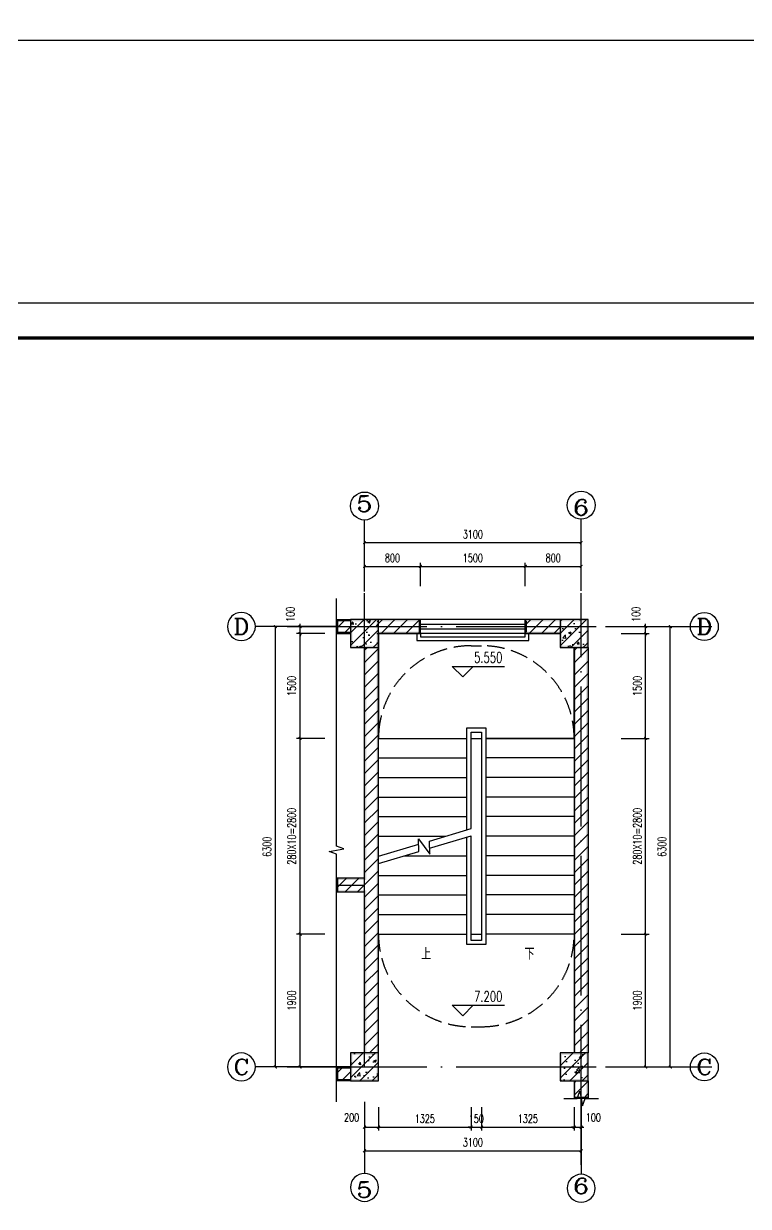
# Model space of a CAD drawing. Extents: x 5904849 to 6011887, y -826029 to -177002.
# Drawn here: x 5916787 to 5927156, y -775791 to -758873 of the extents above; entities that cross this region are included whole.
import ezdxf
from ezdxf.enums import TextEntityAlignment as Align

# ---------------------------------------------------------------- set-up
doc = ezdxf.new("R2010")
doc.units = 0
doc.header["$LTSCALE"] = 1000
doc.header["$MEASUREMENT"] = 0
doc.linetypes.add('DASH', pattern=[0.35, 0.25, -0.1])
doc.linetypes.add('DOTE', pattern=[2.42, 2, -0.2, 0.02, -0.2])
doc.layers.get('0').update_dxf_attribs({"linetype": 'CONTINUOUS'})
doc.layers.get('Defpoints').update_dxf_attribs({"linetype": 'CONTINUOUS'})
for name, color, linetype in [('AXIS', 3, 'CONTINUOUS'), ('AXIS_TEXT', 7, 'CONTINUOUS'), ('COLUMN', 9, 'CONTINUOUS'), ('DIM_ELEV', 3, 'CONTINUOUS'), ('DIM_SYMB', 3, 'CONTINUOUS'), ('DOTE', 252, 'CONTINUOUS'), ('LATRINE', 6, 'CONTINUOUS'), ('PUB_DIM', 3, 'CONTINUOUS'), ('PUB_HATCH', 8, 'CONTINUOUS'), ('PUB_TEXT', 7, 'CONTINUOUS'), ('PUB_TITLE', 4, 'CONTINUOUS'), ('PUB_WALL', 9, 'CONTINUOUS'), ('STAIR', 5, 'CONTINUOUS'), ('WALL', 2, 'CONTINUOUS'), ('WINDOW', 4, 'CONTINUOUS')]:
    doc.layers.add(name, color=color, linetype=linetype)
doc.styles.add('_TCH_AXIS', font='COMPLEX', dxfattribs={"bigfont": 'GBCBIG'})
doc.styles.add('_TCH_DIM', font='SIMPLEX', dxfattribs={"bigfont": 'GBCBIG'})
doc.styles.add('_TCH_DIM_T3', font='SIMPLEX', dxfattribs={"width": 0.705882, "bigfont": 'GBCBIG'})
doc.styles.add('COMPLEX', font='COMPLEX')
doc.dimstyles.new('_TCH_ARCH&&50', dxfattribs={"dimtxt": 119, "dimasz": 40, "dimexe": 50, "dimexo": 100, "dimgap": 60.5, "dimtad": 1, "dimdec": 0, "dimzin": 0, "dimdsep": 46, "dimtxsty": '_TCH_DIM_T3', "dimblk": 'ARCHTICK', "dimcen": 0.09, "dimclrt": 7, "dimazin": 2, "dimtfac": 1, "dimtdec": 0, "dimtix": 1, "dimtmove": 2, "dimatfit": 3, "dimfxl": 0, "dimtolj": 1, "dimtzin": 0, "dimarcsym": 0})
pattern_1 = [(45, (0, 0), (-88.3883476, 88.3883476), []), (50, (0, 0), (358.630091, -31.376067), [37.5, -412.5]), (355, (0, 0), (-69.375667, 376.096067), [30, -330]), (100.4514, (29.9, -2.6), (289.25469, 344.719771), [31.870095, -350.571056]), (46.1842, (0, 100), (533.620524, -82.759507), [56.25, -618.75]), (96.6356, (44.47, 93.1), (467.331353, 487.058935), [47.805144, -525.8565]), (351.1842, (0, 100), (467.330973, 487.0593), [45, -495]), (21, (50, 75), (298.453526, -201.309445), [37.5, -412.5]), (326, (50, 75), (121.657666, 362.575023), [30, -330]), (71.4514, (74.87, 58.22), (420.111314, 161.265248), [31.870095, -350.571056]), (37.5, (0, 0), (6.0799277, 166.446927), [0, -326, 0, -335, 0, -331.25]), (7.5, (0, 0), (131.5347687, 197.205856), [0, -191, 0, -318.5, 0, -126.25]), (327.5, (-111.5, 0), (266.911218, -11.277436), [0, -125, 0, -390, 0, -517.5]), (317.5, (-161.5, 0), (291.593085, 50.052491), [0, -162.5, 0, -259, 0, -367.5])]
pattern_2 = [(45, (0, 89.76), (-88.388383, 88.388383), [])]

# ---------------------------------------------------------------- blocks, each defined once
blk = doc.blocks.new('_ArchTick')
at = {"color": 0, "linetype": 'ByBlock', "const_width": 0.4}
blk.add_lwpolyline([(-0.5, -0.5), (0.5, 0.5)], dxfattribs=at)
blk = doc.blocks.new('*D456')
at = {"layer": 'Defpoints', "color": 0}
for p in [(5924664, -774274), (5924764, -774274), (5924764, -774657)]:
    blk.add_point(p, dxfattribs=at)
at = {"layer": 'PUB_DIM', "color": 0, "lineweight": -2}
for p, q in [((5924664, -774374), (5924664, -774707)), ((5924764, -774374), (5924764, -774707)), ((5924664, -774657), (5924624, -774657)), ((5924664, -774657), (5924764, -774657)), ((5924764, -774657), (5924804, -774657))]:
    blk.add_line(p, q, dxfattribs=at)
at = {"layer": 'PUB_DIM', "color": 0, "lineweight": -2, "xscale": 40, "yscale": 40, "zscale": 40}
blk.add_blockref('_ArchTick', (5924664, -774657), dxfattribs=at)
at = {"layer": 'PUB_DIM', "color": 0, "lineweight": -2, "xscale": 40, "yscale": 40, "zscale": 40, "rotation": 180}
blk.add_blockref('_ArchTick', (5924764, -774657), dxfattribs=at)
at = {"layer": 'PUB_DIM', "color": 7, "insert": (5924939, -774520), "char_height": 119, "attachment_point": 5, "style": '_TCH_DIM_T3'}
blk.add_mtext('\\A1;100', dxfattribs=at)
blk = doc.blocks.new('*D457')
at = {"layer": 'Defpoints', "color": 0}
for p in [(5923339, -774274), (5924664, -774274), (5924664, -774657)]:
    blk.add_point(p, dxfattribs=at)
at = {"layer": 'PUB_DIM', "color": 0, "lineweight": -2}
for p, q in [((5923339, -774374), (5923339, -774707)), ((5924664, -774374), (5924664, -774707)), ((5923339, -774657), (5924664, -774657))]:
    blk.add_line(p, q, dxfattribs=at)
at = {"layer": 'PUB_DIM', "color": 0, "lineweight": -2, "xscale": 40, "yscale": 40, "zscale": 40, "rotation": 180}
blk.add_blockref('_ArchTick', (5923339, -774657), dxfattribs=at)
at = {"layer": 'PUB_DIM', "color": 0, "lineweight": -2, "xscale": 40, "yscale": 40, "zscale": 40}
blk.add_blockref('_ArchTick', (5924664, -774657), dxfattribs=at)
at = {"layer": 'PUB_DIM', "color": 7, "insert": (5924002, -774537), "char_height": 119, "attachment_point": 5, "style": '_TCH_DIM_T3'}
blk.add_mtext('\\A1;1325', dxfattribs=at)
blk = doc.blocks.new('*D458')
at = {"layer": 'Defpoints', "color": 0}
for p in [(5923189, -774274), (5923339, -774274), (5923339, -774657)]:
    blk.add_point(p, dxfattribs=at)
at = {"layer": 'PUB_DIM', "color": 0, "lineweight": -2}
for p, q in [((5923189, -774374), (5923189, -774707)), ((5923339, -774374), (5923339, -774707)), ((5923189, -774657), (5923149, -774657)), ((5923189, -774657), (5923339, -774657)), ((5923339, -774657), (5923379, -774657))]:
    blk.add_line(p, q, dxfattribs=at)
at = {"layer": 'PUB_DIM', "color": 0, "lineweight": -2, "xscale": 40, "yscale": 40, "zscale": 40}
blk.add_blockref('_ArchTick', (5923189, -774657), dxfattribs=at)
at = {"layer": 'PUB_DIM', "color": 0, "lineweight": -2, "xscale": 40, "yscale": 40, "zscale": 40, "rotation": 180}
blk.add_blockref('_ArchTick', (5923339, -774657), dxfattribs=at)
at = {"layer": 'PUB_DIM', "color": 7, "insert": (5923264, -774537), "char_height": 119, "attachment_point": 5, "style": '_TCH_DIM_T3'}
blk.add_mtext('\\A1;150', dxfattribs=at)
blk = doc.blocks.new('*D459')
at = {"layer": 'Defpoints', "color": 0}
for p in [(5921864, -774274), (5923189, -774274), (5923189, -774657)]:
    blk.add_point(p, dxfattribs=at)
at = {"layer": 'PUB_DIM', "color": 0, "lineweight": -2}
for p, q in [((5921864, -774374), (5921864, -774707)), ((5923189, -774374), (5923189, -774707)), ((5921864, -774657), (5923189, -774657))]:
    blk.add_line(p, q, dxfattribs=at)
at = {"layer": 'PUB_DIM', "color": 0, "lineweight": -2, "xscale": 40, "yscale": 40, "zscale": 40, "rotation": 180}
blk.add_blockref('_ArchTick', (5921864, -774657), dxfattribs=at)
at = {"layer": 'PUB_DIM', "color": 0, "lineweight": -2, "xscale": 40, "yscale": 40, "zscale": 40}
blk.add_blockref('_ArchTick', (5923189, -774657), dxfattribs=at)
at = {"layer": 'PUB_DIM', "color": 7, "insert": (5922527, -774537), "char_height": 119, "attachment_point": 5, "style": '_TCH_DIM_T3'}
blk.add_mtext('\\A1;1325', dxfattribs=at)
blk = doc.blocks.new('*D460')
at = {"layer": 'Defpoints', "color": 0}
for p in [(5921664, -774274), (5921864, -774274), (5921864, -774657)]:
    blk.add_point(p, dxfattribs=at)
at = {"layer": 'PUB_DIM', "color": 0, "lineweight": -2}
for p, q in [((5921664, -774374), (5921664, -774707)), ((5921864, -774374), (5921864, -774707)), ((5921664, -774657), (5921864, -774657))]:
    blk.add_line(p, q, dxfattribs=at)
at = {"layer": 'PUB_DIM', "color": 0, "lineweight": -2, "xscale": 40, "yscale": 40, "zscale": 40, "rotation": 180}
blk.add_blockref('_ArchTick', (5921664, -774657), dxfattribs=at)
at = {"layer": 'PUB_DIM', "color": 0, "lineweight": -2, "xscale": 40, "yscale": 40, "zscale": 40}
blk.add_blockref('_ArchTick', (5921864, -774657), dxfattribs=at)
at = {"layer": 'PUB_DIM', "color": 7, "insert": (5921479, -774520), "char_height": 119, "attachment_point": 5, "style": '_TCH_DIM_T3'}
blk.add_mtext('\\A1;200', dxfattribs=at)
blk = doc.blocks.new('*D461')
at = {"layer": 'Defpoints', "color": 0}
for p in [(5921664, -774274), (5924764, -774274), (5924764, -774996)]:
    blk.add_point(p, dxfattribs=at)
at = {"layer": 'PUB_DIM', "color": 0, "lineweight": -2}
for p, q in [((5921664, -774374), (5921664, -775046)), ((5924764, -774374), (5924764, -775046)), ((5921664, -774996), (5924764, -774996))]:
    blk.add_line(p, q, dxfattribs=at)
at = {"layer": 'PUB_DIM', "color": 0, "lineweight": -2, "xscale": 40, "yscale": 40, "zscale": 40, "rotation": 180}
blk.add_blockref('_ArchTick', (5921664, -774996), dxfattribs=at)
at = {"layer": 'PUB_DIM', "color": 0, "lineweight": -2, "xscale": 40, "yscale": 40, "zscale": 40}
blk.add_blockref('_ArchTick', (5924764, -774996), dxfattribs=at)
at = {"layer": 'PUB_DIM', "color": 7, "insert": (5923214, -774876), "char_height": 119, "attachment_point": 5, "style": '_TCH_DIM_T3'}
blk.add_mtext('\\A1;3100', dxfattribs=at)
blk = doc.blocks.new('*D462')
at = {"layer": 'Defpoints', "color": 0}
for p in [(5925235, -767497), (5925687, -767497), (5925235, -767597)]:
    blk.add_point(p, dxfattribs=at)
at = {"layer": 'PUB_DIM', "color": 0, "lineweight": -2}
for p, q in [((5925335, -767497), (5925737, -767497)), ((5925687, -767497), (5925687, -767457)), ((5925687, -767597), (5925687, -767497)), ((5925335, -767597), (5925737, -767597)), ((5925687, -767597), (5925687, -767637))]:
    blk.add_line(p, q, dxfattribs=at)
at = {"layer": 'PUB_DIM', "color": 0, "lineweight": -2, "xscale": 40, "yscale": 40, "zscale": 40}
for p, rotation in [((5925687, -767497), 270), ((5925687, -767597), 90)]:
    blk.add_blockref('_ArchTick', p, dxfattribs=dict(at, rotation=rotation))
at = {"layer": 'PUB_DIM', "color": 7, "insert": (5925550, -767322), "char_height": 119, "attachment_point": 5, "rotation": 90, "style": '_TCH_DIM_T3'}
blk.add_mtext('\\A1;100', dxfattribs=at)
blk = doc.blocks.new('*D463')
at = {"layer": 'Defpoints', "color": 0}
for p in [(5925235, -767597), (5925687, -767597), (5925235, -769097)]:
    blk.add_point(p, dxfattribs=at)
at = {"layer": 'PUB_DIM', "color": 0, "lineweight": -2}
for p, q in [((5925335, -767597), (5925737, -767597)), ((5925687, -769097), (5925687, -767597)), ((5925335, -769097), (5925737, -769097))]:
    blk.add_line(p, q, dxfattribs=at)
at = {"layer": 'PUB_DIM', "color": 0, "lineweight": -2, "xscale": 40, "yscale": 40, "zscale": 40}
for p, rotation in [((5925687, -767597), 90), ((5925687, -769097), 270)]:
    blk.add_blockref('_ArchTick', p, dxfattribs=dict(at, rotation=rotation))
at = {"layer": 'PUB_DIM', "color": 7, "insert": (5925567, -768347), "char_height": 119, "attachment_point": 5, "rotation": 90, "style": '_TCH_DIM_T3'}
blk.add_mtext('\\A1;1500', dxfattribs=at)
blk = doc.blocks.new('*D464')
at = {"layer": 'Defpoints', "color": 0}
for p in [(5925235, -769097), (5925687, -769097), (5925235, -771897)]:
    blk.add_point(p, dxfattribs=at)
at = {"layer": 'PUB_DIM', "color": 0, "lineweight": -2}
for p, q in [((5925335, -769097), (5925737, -769097)), ((5925687, -771897), (5925687, -769097)), ((5925335, -771897), (5925737, -771897))]:
    blk.add_line(p, q, dxfattribs=at)
at = {"layer": 'PUB_DIM', "color": 0, "lineweight": -2, "xscale": 40, "yscale": 40, "zscale": 40}
for p, rotation in [((5925687, -769097), 90), ((5925687, -771897), 270)]:
    blk.add_blockref('_ArchTick', p, dxfattribs=dict(at, rotation=rotation))
at = {"layer": 'PUB_DIM', "color": 7, "insert": (5925567, -770497), "char_height": 119, "attachment_point": 5, "rotation": 90, "style": '_TCH_DIM_T3'}
blk.add_mtext('\\A1;280X10=2800', dxfattribs=at)
blk = doc.blocks.new('*D465')
at = {"layer": 'Defpoints', "color": 0}
for p in [(5925235, -771897), (5925687, -771897), (5925235, -773797)]:
    blk.add_point(p, dxfattribs=at)
at = {"layer": 'PUB_DIM', "color": 0, "lineweight": -2}
for p, q in [((5925335, -771897), (5925737, -771897)), ((5925687, -773797), (5925687, -771897)), ((5925335, -773797), (5925737, -773797))]:
    blk.add_line(p, q, dxfattribs=at)
at = {"layer": 'PUB_DIM', "color": 0, "lineweight": -2, "xscale": 40, "yscale": 40, "zscale": 40}
for p, rotation in [((5925687, -771897), 90), ((5925687, -773797), 270)]:
    blk.add_blockref('_ArchTick', p, dxfattribs=dict(at, rotation=rotation))
at = {"layer": 'PUB_DIM', "color": 7, "insert": (5925567, -772847), "char_height": 119, "attachment_point": 5, "rotation": 90, "style": '_TCH_DIM_T3'}
blk.add_mtext('\\A1;1900', dxfattribs=at)
blk = doc.blocks.new('*D466')
at = {"layer": 'Defpoints', "color": 0}
for p in [(5925014, -767497), (5926040, -767497), (5925014, -773797)]:
    blk.add_point(p, dxfattribs=at)
at = {"layer": 'PUB_DIM', "color": 0, "lineweight": -2}
for p, q in [((5925114, -767497), (5926090, -767497)), ((5926040, -773797), (5926040, -767497)), ((5925114, -773797), (5926090, -773797))]:
    blk.add_line(p, q, dxfattribs=at)
at = {"layer": 'PUB_DIM', "color": 0, "lineweight": -2, "xscale": 40, "yscale": 40, "zscale": 40}
for p, rotation in [((5926040, -767497), 90), ((5926040, -773797), 270)]:
    blk.add_blockref('_ArchTick', p, dxfattribs=dict(at, rotation=rotation))
at = {"layer": 'PUB_DIM', "color": 7, "insert": (5925920, -770647), "char_height": 119, "attachment_point": 5, "rotation": 90, "style": '_TCH_DIM_T3'}
blk.add_mtext('\\A1;6300', dxfattribs=at)
blk = doc.blocks.new('*D467')
at = {"layer": 'Defpoints', "color": 0}
for p in [(5924764, -766636), (5923964, -767019), (5924764, -767019)]:
    blk.add_point(p, dxfattribs=at)
at = {"layer": 'PUB_DIM', "color": 0, "lineweight": -2}
for p, q in [((5923964, -766919), (5923964, -766586)), ((5923964, -766636), (5924764, -766636)), ((5924764, -766919), (5924764, -766586))]:
    blk.add_line(p, q, dxfattribs=at)
at = {"layer": 'PUB_DIM', "color": 0, "lineweight": -2, "xscale": 40, "yscale": 40, "zscale": 40, "rotation": 180}
blk.add_blockref('_ArchTick', (5923964, -766636), dxfattribs=at)
at = {"layer": 'PUB_DIM', "color": 0, "lineweight": -2, "xscale": 40, "yscale": 40, "zscale": 40}
blk.add_blockref('_ArchTick', (5924764, -766636), dxfattribs=at)
at = {"layer": 'PUB_DIM', "color": 7, "insert": (5924364, -766516), "char_height": 119, "attachment_point": 5, "style": '_TCH_DIM_T3'}
blk.add_mtext('\\A1;800', dxfattribs=at)
blk = doc.blocks.new('*D468')
at = {"layer": 'Defpoints', "color": 0}
for p in [(5923964, -766636), (5922464, -767019), (5923964, -767019)]:
    blk.add_point(p, dxfattribs=at)
at = {"layer": 'PUB_DIM', "color": 0, "lineweight": -2}
for p, q in [((5922464, -766919), (5922464, -766586)), ((5922464, -766636), (5923964, -766636)), ((5923964, -766919), (5923964, -766586))]:
    blk.add_line(p, q, dxfattribs=at)
at = {"layer": 'PUB_DIM', "color": 0, "lineweight": -2, "xscale": 40, "yscale": 40, "zscale": 40, "rotation": 180}
blk.add_blockref('_ArchTick', (5922464, -766636), dxfattribs=at)
at = {"layer": 'PUB_DIM', "color": 0, "lineweight": -2, "xscale": 40, "yscale": 40, "zscale": 40}
blk.add_blockref('_ArchTick', (5923964, -766636), dxfattribs=at)
at = {"layer": 'PUB_DIM', "color": 7, "insert": (5923214, -766516), "char_height": 119, "attachment_point": 5, "style": '_TCH_DIM_T3'}
blk.add_mtext('\\A1;1500', dxfattribs=at)
blk = doc.blocks.new('*D469')
at = {"layer": 'Defpoints', "color": 0}
for p in [(5922464, -766636), (5921664, -767019), (5922464, -767019)]:
    blk.add_point(p, dxfattribs=at)
at = {"layer": 'PUB_DIM', "color": 0, "lineweight": -2}
for p, q in [((5921664, -766919), (5921664, -766586)), ((5921664, -766636), (5922464, -766636)), ((5922464, -766919), (5922464, -766586))]:
    blk.add_line(p, q, dxfattribs=at)
at = {"layer": 'PUB_DIM', "color": 0, "lineweight": -2, "xscale": 40, "yscale": 40, "zscale": 40, "rotation": 180}
blk.add_blockref('_ArchTick', (5921664, -766636), dxfattribs=at)
at = {"layer": 'PUB_DIM', "color": 0, "lineweight": -2, "xscale": 40, "yscale": 40, "zscale": 40}
blk.add_blockref('_ArchTick', (5922464, -766636), dxfattribs=at)
at = {"layer": 'PUB_DIM', "color": 7, "insert": (5922064, -766516), "char_height": 119, "attachment_point": 5, "style": '_TCH_DIM_T3'}
blk.add_mtext('\\A1;800', dxfattribs=at)
blk = doc.blocks.new('*D470')
at = {"layer": 'Defpoints', "color": 0}
for p in [(5924764, -766297), (5921664, -767019), (5924764, -767019)]:
    blk.add_point(p, dxfattribs=at)
at = {"layer": 'PUB_DIM', "color": 0, "lineweight": -2}
for p, q in [((5921664, -766919), (5921664, -766247)), ((5921664, -766297), (5924764, -766297)), ((5924764, -766919), (5924764, -766247))]:
    blk.add_line(p, q, dxfattribs=at)
at = {"layer": 'PUB_DIM', "color": 0, "lineweight": -2, "xscale": 40, "yscale": 40, "zscale": 40, "rotation": 180}
blk.add_blockref('_ArchTick', (5921664, -766297), dxfattribs=at)
at = {"layer": 'PUB_DIM', "color": 0, "lineweight": -2, "xscale": 40, "yscale": 40, "zscale": 40}
blk.add_blockref('_ArchTick', (5924764, -766297), dxfattribs=at)
at = {"layer": 'PUB_DIM', "color": 7, "insert": (5923214, -766177), "char_height": 119, "attachment_point": 5, "style": '_TCH_DIM_T3'}
blk.add_mtext('\\A1;3100', dxfattribs=at)
blk = doc.blocks.new('*D471')
at = {"layer": 'Defpoints', "color": 0}
for p in [(5920742, -767497), (5921194, -767497), (5921194, -767597)]:
    blk.add_point(p, dxfattribs=at)
at = {"layer": 'PUB_DIM', "color": 0, "lineweight": -2}
for p, q in [((5921094, -767497), (5920692, -767497)), ((5920742, -767497), (5920742, -767457)), ((5920742, -767597), (5920742, -767497)), ((5921094, -767597), (5920692, -767597)), ((5920742, -767597), (5920742, -767637))]:
    blk.add_line(p, q, dxfattribs=at)
at = {"layer": 'PUB_DIM', "color": 0, "lineweight": -2, "xscale": 40, "yscale": 40, "zscale": 40}
for p, rotation in [((5920742, -767497), 270), ((5920742, -767597), 90)]:
    blk.add_blockref('_ArchTick', p, dxfattribs=dict(at, rotation=rotation))
at = {"layer": 'PUB_DIM', "color": 7, "insert": (5920604, -767322), "char_height": 119, "attachment_point": 5, "rotation": 90, "style": '_TCH_DIM_T3'}
blk.add_mtext('\\A1;100', dxfattribs=at)
blk = doc.blocks.new('*D472')
at = {"layer": 'Defpoints', "color": 0}
for p in [(5920742, -767597), (5921194, -767597), (5921194, -769097)]:
    blk.add_point(p, dxfattribs=at)
at = {"layer": 'PUB_DIM', "color": 0, "lineweight": -2}
for p, q in [((5921094, -767597), (5920692, -767597)), ((5920742, -769097), (5920742, -767597)), ((5921094, -769097), (5920692, -769097))]:
    blk.add_line(p, q, dxfattribs=at)
at = {"layer": 'PUB_DIM', "color": 0, "lineweight": -2, "xscale": 40, "yscale": 40, "zscale": 40}
for p, rotation in [((5920742, -767597), 90), ((5920742, -769097), 270)]:
    blk.add_blockref('_ArchTick', p, dxfattribs=dict(at, rotation=rotation))
at = {"layer": 'PUB_DIM', "color": 7, "insert": (5920622, -768347), "char_height": 119, "attachment_point": 5, "rotation": 90, "style": '_TCH_DIM_T3'}
blk.add_mtext('\\A1;1500', dxfattribs=at)
blk = doc.blocks.new('*D473')
at = {"layer": 'Defpoints', "color": 0}
for p in [(5920742, -769097), (5921194, -769097), (5921194, -771897)]:
    blk.add_point(p, dxfattribs=at)
at = {"layer": 'PUB_DIM', "color": 0, "lineweight": -2}
for p, q in [((5921094, -769097), (5920692, -769097)), ((5920742, -771897), (5920742, -769097)), ((5921094, -771897), (5920692, -771897))]:
    blk.add_line(p, q, dxfattribs=at)
at = {"layer": 'PUB_DIM', "color": 0, "lineweight": -2, "xscale": 40, "yscale": 40, "zscale": 40}
for p, rotation in [((5920742, -769097), 90), ((5920742, -771897), 270)]:
    blk.add_blockref('_ArchTick', p, dxfattribs=dict(at, rotation=rotation))
at = {"layer": 'PUB_DIM', "color": 7, "insert": (5920622, -770497), "char_height": 119, "attachment_point": 5, "rotation": 90, "style": '_TCH_DIM_T3'}
blk.add_mtext('\\A1;280X10=2800', dxfattribs=at)
blk = doc.blocks.new('*D474')
at = {"layer": 'Defpoints', "color": 0}
for p in [(5920742, -771897), (5921194, -771897), (5921194, -773797)]:
    blk.add_point(p, dxfattribs=at)
at = {"layer": 'PUB_DIM', "color": 0, "lineweight": -2}
for p, q in [((5921094, -771897), (5920692, -771897)), ((5920742, -773797), (5920742, -771897)), ((5921094, -773797), (5920692, -773797))]:
    blk.add_line(p, q, dxfattribs=at)
at = {"layer": 'PUB_DIM', "color": 0, "lineweight": -2, "xscale": 40, "yscale": 40, "zscale": 40}
for p, rotation in [((5920742, -771897), 90), ((5920742, -773797), 270)]:
    blk.add_blockref('_ArchTick', p, dxfattribs=dict(at, rotation=rotation))
at = {"layer": 'PUB_DIM', "color": 7, "insert": (5920622, -772847), "char_height": 119, "attachment_point": 5, "rotation": 90, "style": '_TCH_DIM_T3'}
blk.add_mtext('\\A1;1900', dxfattribs=at)
blk = doc.blocks.new('*D475')
at = {"layer": 'Defpoints', "color": 0}
for p in [(5920389, -767497), (5921414, -767497), (5921414, -773797)]:
    blk.add_point(p, dxfattribs=at)
at = {"layer": 'PUB_DIM', "color": 0, "lineweight": -2}
for p, q in [((5921314, -767497), (5920339, -767497)), ((5920389, -773797), (5920389, -767497)), ((5921314, -773797), (5920339, -773797))]:
    blk.add_line(p, q, dxfattribs=at)
at = {"layer": 'PUB_DIM', "color": 0, "lineweight": -2, "xscale": 40, "yscale": 40, "zscale": 40}
for p, rotation in [((5920389, -767497), 90), ((5920389, -773797), 270)]:
    blk.add_blockref('_ArchTick', p, dxfattribs=dict(at, rotation=rotation))
at = {"layer": 'PUB_DIM', "color": 7, "insert": (5920269, -770647), "char_height": 119, "attachment_point": 5, "rotation": 90, "style": '_TCH_DIM_T3'}
blk.add_mtext('\\A1;6300', dxfattribs=at)
blk = doc.blocks.new('$TCHSYS$WIN2D')
for p, q in [((-0.5, 0.5), (0.5, 0.5)), ((-0.5, 0.5), (-0.5, -0.5)), ((0.5, 0.5), (0.5, -0.5)), ((0.5, 0.167), (-0.5, 0.167)), ((0.5, -0.167), (-0.5, -0.167)), ((-0.5, -0.5), (0.5, -0.5))]:
    blk.add_line(p, q)
blk = doc.blocks.new('_AXISO')
blk.add_circle((0, 0), 0.5)
at = {"layer": 'AXIS_TEXT', "style": 'COMPLEX', "width": 1.041667}
blk.add_attdef('A', text='', height=0.56, dxfattribs=at).set_placement((-0.25, -0.28), (0.25, -0.28), align=Align.FIT)

msp = doc.modelspace()

# ---------------------------------------------------------------- hatches: boundary and pattern name
at = {"layer": 'COLUMN', "linetype": 'ByBlock'}
for points in [[(5921864.3, -767396.5), (5921464.3, -767396.5), (5921489.3, -767421.5), (5921839.3, -767421.5)], [(5921464.3, -767396.5), (5921464.3, -767796.5), (5921489.3, -767771.5), (5921489.3, -767421.5)], [(5921864.3, -767796.5), (5921864.3, -767396.5), (5921839.3, -767421.5), (5921839.3, -767771.5)], [(5924864.3, -767396.5), (5924464.3, -767396.5), (5924489.3, -767421.5), (5924839.3, -767421.5)], [(5924464.3, -767396.5), (5924464.3, -767796.5), (5924489.3, -767771.5), (5924489.3, -767421.5)], [(5924864.3, -767796.5), (5924864.3, -767396.5), (5924839.3, -767421.5), (5924839.3, -767771.5)], [(5921464.3, -767796.5), (5921864.3, -767796.5), (5921839.3, -767771.5), (5921489.3, -767771.5)], [(5924464.3, -767796.5), (5924864.3, -767796.5), (5924839.3, -767771.5), (5924489.3, -767771.5)], [(5921864.3, -773596.5), (5921464.3, -773596.5), (5921489.3, -773621.5), (5921839.3, -773621.5)], [(5921464.3, -773596.5), (5921464.3, -773996.5), (5921489.3, -773971.5), (5921489.3, -773621.5)], [(5921864.3, -773996.5), (5921864.3, -773596.5), (5921839.3, -773621.5), (5921839.3, -773971.5)], [(5924864.3, -773596.5), (5924464.3, -773596.5), (5924489.3, -773621.5), (5924839.3, -773621.5)], [(5924464.3, -773596.5), (5924464.3, -773996.5), (5924489.3, -773971.5), (5924489.3, -773621.5)], [(5924864.3, -773996.5), (5924864.3, -773596.5), (5924839.3, -773621.5), (5924839.3, -773971.5)], [(5921464.3, -773996.5), (5921864.3, -773996.5), (5921839.3, -773971.5), (5921489.3, -773971.5)], [(5924464.3, -773996.5), (5924864.3, -773996.5), (5924839.3, -773971.5), (5924489.3, -773971.5)]]:
    msp.add_hatch(color=256, dxfattribs=at).paths.add_polyline_path(points)
at = {"layer": 'PUB_HATCH', "linetype": 'ByBlock'}
h = msp.add_hatch(dxfattribs=at)
h.set_pattern_fill('普通砖', color=256, scale=50, style=0)
h.set_pattern_definition(pattern_2)
h.paths.add_polyline_path([(5921464.3, -767596.5), (5921464.3, -767396.5), (5921264.3, -767396.5), (5921264.3, -767596.5)])
h = msp.add_hatch(dxfattribs=at)
h.set_pattern_fill('钢筋混凝土', color=256, scale=50, style=0)
h.set_pattern_definition(pattern_1)
h.paths.add_polyline_path([(5921464.3, -767796.5), (5921864.3, -767796.5), (5921864.3, -767396.5), (5921464.3, -767396.5)])
h = msp.add_hatch(dxfattribs=at)
h.set_pattern_fill('普通砖', color=256, scale=50, style=0)
h.set_pattern_definition(pattern_2)
h.paths.add_polyline_path([(5921864.3, -767396.5), (5921864.3, -767596.5), (5922464.3, -767596.5), (5922464.3, -767396.5)])
h = msp.add_hatch(dxfattribs=at)
h.set_pattern_fill('普通砖', color=256, scale=50, style=0)
h.set_pattern_definition(pattern_2)
h.paths.add_polyline_path([(5924464.3, -767596.5), (5924464.3, -767396.5), (5923964.3, -767396.5), (5923964.3, -767596.5)])
h = msp.add_hatch(dxfattribs=at)
h.set_pattern_fill('钢筋混凝土', color=256, scale=50, style=0)
h.set_pattern_definition(pattern_1)
h.paths.add_polyline_path([(5924464.3, -767796.5), (5924864.3, -767796.5), (5924864.3, -767396.5), (5924464.3, -767396.5)])
h = msp.add_hatch(dxfattribs=at)
h.set_pattern_fill('普通砖', color=256, scale=50, style=0)
h.set_pattern_definition(pattern_2)
h.paths.add_polyline_path([(5921864.3, -767796.5), (5921664.3, -767796.5), (5921664.3, -771096.5), (5921689.3, -771121.5), (5921731, -771196.5), (5921864.3, -771196.5)])
h = msp.add_hatch(dxfattribs=at)
h.set_pattern_fill('普通砖', color=256, scale=50, style=0)
h.set_pattern_definition(pattern_2)
h.paths.add_polyline_path([(5924664.3, -773596.5), (5924864.3, -773596.5), (5924864.3, -767796.5), (5924664.3, -767796.5)])
h = msp.add_hatch(dxfattribs=at)
h.set_pattern_fill('普通砖', color=256, scale=50, style=0)
h.set_pattern_definition(pattern_2)
h.paths.add_polyline_path([(5921731, -771196.5), (5921689.3, -771121.5), (5921664.3, -771096.5), (5921264.3, -771096.5), (5921264.3, -771296.5), (5921664.3, -771296.5), (5921689.3, -771271.5)])
h = msp.add_hatch(dxfattribs=at)
h.set_pattern_fill('普通砖', color=256, scale=50, style=0)
h.set_pattern_definition(pattern_2)
h.paths.add_polyline_path([(5921664.3, -773596.5), (5921864.3, -773596.5), (5921864.3, -771196.5), (5921731, -771196.5), (5921689.3, -771271.5), (5921664.3, -771296.5)])
h = msp.add_hatch(dxfattribs=at)
h.set_pattern_fill('钢筋混凝土', color=256, scale=50, style=0)
h.set_pattern_definition(pattern_1)
h.paths.add_polyline_path([(5921464.3, -773996.5), (5921864.3, -773996.5), (5921864.3, -773596.5), (5921464.3, -773596.5)])
h = msp.add_hatch(dxfattribs=at)
h.set_pattern_fill('钢筋混凝土', color=256, scale=50, style=0)
h.set_pattern_definition(pattern_1)
h.paths.add_polyline_path([(5924464.3, -773996.5), (5924864.3, -773996.5), (5924864.3, -773596.5), (5924464.3, -773596.5)])
h = msp.add_hatch(dxfattribs=at)
h.set_pattern_fill('普通砖', color=256, scale=50, style=0)
h.set_pattern_definition(pattern_2)
h.paths.add_polyline_path([(5921464.3, -773996.5), (5921464.3, -773796.5), (5921264.3, -773796.5), (5921264.3, -773996.5)])
h = msp.add_hatch(dxfattribs=at)
h.set_pattern_fill('普通砖', color=256, scale=50, style=0)
h.set_pattern_definition(pattern_2)
h.paths.add_polyline_path([(5924864.3, -773996.5), (5924664.3, -773996.5), (5924664.3, -774246.5), (5924864.3, -774246.5)])
at = {"layer": 'PUB_WALL', "linetype": 'ByBlock'}
for points in [[(5921464.3, -767421.5), (5921464.3, -767396.5), (5921264.3, -767396.5), (5921264.3, -767421.5)], [(5921264.3, -767396.5), (5921264.3, -767596.5), (5921289.3, -767596.5), (5921289.3, -767396.5)], [(5921864.3, -767396.5), (5921864.3, -767421.5), (5922439.3, -767421.5), (5922464.3, -767396.5)], [(5922464.3, -767596.5), (5922464.3, -767396.5), (5922439.3, -767421.5), (5922439.3, -767571.5)], [(5924464.3, -767421.5), (5924464.3, -767396.5), (5923964.3, -767396.5), (5923989.3, -767421.5)], [(5923964.3, -767396.5), (5923964.3, -767596.5), (5923989.3, -767571.5), (5923989.3, -767421.5)], [(5921464.3, -767596.5), (5921464.3, -767571.5), (5921264.3, -767571.5), (5921264.3, -767596.5)], [(5921864.3, -767571.5), (5921864.3, -767596.5), (5922464.3, -767596.5), (5922439.3, -767571.5)], [(5924464.3, -767596.5), (5924464.3, -767571.5), (5923989.3, -767571.5), (5923964.3, -767596.5)], [(5921689.3, -767796.5), (5921664.3, -767796.5), (5921664.3, -771096.5), (5921689.3, -771121.5)], [(5921864.3, -767796.5), (5921839.3, -767796.5), (5921839.3, -771196.5), (5921864.3, -771196.5)], [(5924664.3, -773596.5), (5924689.3, -773596.5), (5924689.3, -767796.5), (5924664.3, -767796.5)], [(5924839.3, -773596.5), (5924864.3, -773596.5), (5924864.3, -767796.5), (5924839.3, -767796.5)], [(5921664.3, -771096.5), (5921264.3, -771096.5), (5921264.3, -771121.5), (5921689.3, -771121.5)], [(5921264.3, -771296.5), (5921264.3, -771096.5), (5921289.3, -771096.5), (5921289.3, -771296.5)], [(5921664.3, -771296.5), (5921264.3, -771296.5), (5921264.3, -771271.5), (5921689.3, -771271.5)], [(5921664.3, -773596.5), (5921689.3, -773596.5), (5921689.3, -771271.5), (5921664.3, -771296.5)], [(5921839.3, -773596.5), (5921864.3, -773596.5), (5921864.3, -771196.5), (5921839.3, -771196.5)], [(5921464.3, -773821.5), (5921464.3, -773796.5), (5921264.3, -773796.5), (5921264.3, -773821.5)], [(5921264.3, -773996.5), (5921289.3, -773996.5), (5921289.3, -773796.5), (5921264.3, -773796.5)], [(5921464.3, -773996.5), (5921464.3, -773971.5), (5921264.3, -773971.5), (5921264.3, -773996.5)], [(5924689.3, -773996.5), (5924664.3, -773996.5), (5924664.3, -774246.5), (5924689.3, -774246.5)], [(5924864.3, -773996.5), (5924839.3, -773996.5), (5924839.3, -774246.5), (5924864.3, -774246.5)], [(5924864.3, -774246.5), (5924864.3, -774221.5), (5924664.3, -774221.5), (5924664.3, -774246.5)]]:
    msp.add_hatch(color=256, dxfattribs=at).paths.add_polyline_path(points)

# ---------------------------------------------------------------- linework, layer by layer
at = {"color": 0, "linetype": 'DASH'}
for p, q in [((5923189.3, -767771.5), (5923339.3, -767771.5)), ((5923189.3, -773221.6), (5923339.3, -773221.6))]:
    msp.add_line(p, q, dxfattribs=at)
at = {"color": 0}
for points in [[(5922414.3, -767596.5), (5922414.3, -767696.5), (5924014.3, -767696.5), (5924014.3, -767596.5)], [(5922464.3, -767596.5), (5922464.3, -767646.5), (5923964.3, -767646.5), (5923964.3, -767596.5)]]:
    msp.add_lwpolyline(points, dxfattribs=at)
at = {"color": 0, "linetype": 'DASH'}
for centre, start, end in [((5923189.3, -769096.5), 90, 180), ((5923339.3, -769096.5), 360, 90), ((5923189.3, -771896.5), 180, 270), ((5923339.3, -771896.5), 270, 0)]:
    msp.add_arc(centre, 1325, start, end, dxfattribs=at)
at = {"layer": 'AXIS'}
for p, q in [((5921664.3, -766996.5), (5921664.3, -765973.1)), ((5924764.3, -766984.2), (5924764.3, -765960.8)), ((5921062.8, -767496.5), (5920102.4, -767496.5)), ((5925365.8, -767496.5), (5926326.3, -767496.5)), ((5921062.8, -773796.5), (5920102.4, -773796.5)), ((5925365.8, -773796.5), (5926326.3, -773796.5)), ((5921664.3, -774296.5), (5921664.3, -775319.9)), ((5924764.3, -774308.9), (5924764.3, -775332.3))]:
    msp.add_line(p, q, dxfattribs=at)
at = {"layer": 'COLUMN', "linetype": 'ByBlock'}
for p, q in [((5921864.3, -767396.5), (5921464.3, -767396.5)), ((5921464.3, -767396.5), (5921464.3, -767796.5)), ((5921864.3, -767796.5), (5921864.3, -767396.5)), ((5924864.3, -767396.5), (5924464.3, -767396.5)), ((5924464.3, -767396.5), (5924464.3, -767796.5)), ((5924864.3, -767796.5), (5924864.3, -767396.5)), ((5921464.3, -767796.5), (5921864.3, -767796.5)), ((5924464.3, -767796.5), (5924864.3, -767796.5)), ((5921864.3, -773596.5), (5921464.3, -773596.5)), ((5921464.3, -773596.5), (5921464.3, -773996.5)), ((5921864.3, -773996.5), (5921864.3, -773596.5)), ((5924864.3, -773596.5), (5924464.3, -773596.5)), ((5924464.3, -773596.5), (5924464.3, -773996.5)), ((5924864.3, -773996.5), (5924864.3, -773596.5)), ((5921464.3, -773996.5), (5921864.3, -773996.5)), ((5924464.3, -773996.5), (5924864.3, -773996.5))]:
    msp.add_line(p, q, dxfattribs=at)
at = {"layer": 'DIM_ELEV'}
for p, q in [((5923069.6, -768216.6), (5922919.6, -768066.6)), ((5922919.6, -768066.6), (5923666.9, -768066.6)), ((5923069.6, -768216.6), (5923219.6, -768066.6)), ((5923069.6, -773065.1), (5922919.6, -772915.1)), ((5922919.6, -772915.1), (5923666.9, -772915.1)), ((5923069.6, -773065.1), (5923219.6, -772915.1))]:
    msp.add_line(p, q, dxfattribs=at)
at = {"layer": 'DIM_SYMB', "color": 0}
for points in [[(5921264.3, -774296.5), (5921264.3, -770752.8), (5921159.3, -770714.6), (5921369.3, -770677.5), (5921264.3, -770640.3), (5921264.3, -767096.5)], [(5924514.3, -774246.5), (5924708.1, -774246.5), (5924746.3, -774141.5), (5924783.3, -774351.5), (5924820.6, -774246.5), (5925014.3, -774246.5)]]:
    msp.add_lwpolyline(points, dxfattribs=at)
for points in [[(5924001.8, -772036.5, 0, 0, 0), (5924001.8, -768346.5, 0, 0, 0), (5922526.8, -768346.5, 0, 0, 0), (5922526.8, -770489.8, 40, 0, 0), (5922526.8, -770639.8, 0, 0, 0)], [(5922526.8, -772036.5, 0, 0, 0), (5922526.8, -770789.8, 40, 0, 0), (5922526.8, -770639.8, 0, 0, 0)]]:
    msp.add_lwpolyline(points, format="xyseb", dxfattribs=at)
at = {"layer": 'DOTE', "linetype": 'DOTE'}
for p, q in [((5921664.3, -773796.5), (5921664.3, -767018.8)), ((5924764.3, -775195.2), (5924764.3, -767018.8)), ((5920557.1, -767496.5), (5926636, -767496.5)), ((5921264.3, -771196.5), (5921664.3, -771196.5)), ((5920557.1, -773796.5), (5926636, -773796.5)), ((5920557.1, -773796.5), (5925664.3, -773796.5))]:
    msp.add_line(p, q, dxfattribs=at)
at = {"layer": 'LATRINE'}
for p, q in [((5921664.3, -768496.5), (5921664.3, -768471.5)), ((5921664.3, -769371.5), (5921664.3, -769346.5)), ((5921664.3, -770246.5), (5921664.3, -770221.5))]:
    msp.add_line(p, q, dxfattribs=at)
at = {"layer": 'PUB_TITLE', "color": 4}
for points in [[(5904849.4, -759110.4), (5946899.4, -759110.4), (5946899.4, -729410.4), (5904849.4, -729410.4)], [(5904849.4, -792569.5), (5946899.4, -792569.5), (5946899.4, -762869.5), (5904849.4, -762869.5)]]:
    msp.add_lwpolyline(points, close=True, dxfattribs=at)
at = {"layer": 'PUB_TITLE', "color": 4, "const_width": 50}
msp.add_lwpolyline([(5906099.4, -792069.5), (5946399.4, -792069.5), (5946399.4, -763369.5), (5906099.4, -763369.5)], close=True, dxfattribs=at)
at = {"layer": 'STAIR', "color": 0}
for p, q in [((5924464.3, -767596.5), (5921864.3, -767596.5)), ((5921864.3, -767596.5), (5921864.3, -769096.5)), ((5924664.3, -769096.5), (5924664.3, -767796.5)), ((5923129.3, -770405.9), (5923129.3, -768946.5)), ((5923129.3, -768946.5), (5923399.3, -768946.5)), ((5923189.3, -770388.1), (5923189.3, -769006.5)), ((5923189.3, -769006.5), (5923339.3, -769006.5)), ((5923339.3, -769006.5), (5923339.3, -771986.5)), ((5923399.3, -768946.5), (5923399.3, -772046.5)), ((5921864.3, -770780.7), (5921864.3, -769096.5)), ((5921864.3, -769096.5), (5923129.3, -769096.5)), ((5921864.3, -769096.5), (5923129.3, -769096.5)), ((5923189.3, -770388.1), (5923189.3, -769096.5)), ((5923189.3, -769096.5), (5923339.3, -769096.5)), ((5923339.3, -769096.5), (5923339.3, -771896.5)), ((5924664.3, -769096.5), (5923399.3, -769096.5)), ((5923399.3, -769096.5), (5924664.3, -769096.5)), ((5924664.3, -769096.5), (5924664.3, -771896.5)), ((5921864.3, -769376.5), (5923129.3, -769376.5)), ((5924664.3, -769376.5), (5923399.3, -769376.5)), ((5921864.3, -769656.5), (5923129.3, -769656.5)), ((5924664.3, -769656.5), (5923399.3, -769656.5)), ((5921864.3, -769936.5), (5923129.3, -769936.5)), ((5924664.3, -769936.5), (5923399.3, -769936.5)), ((5921864.3, -770216.5), (5923129.3, -770216.5)), ((5924664.3, -770216.5), (5923399.3, -770216.5)), ((5922592.5, -770564.9), (5923189.3, -770388.1)), ((5921864.3, -770496.5), (5922823.3, -770496.5)), ((5921864.3, -770780.7), (5922439.3, -770610.3)), ((5922442, -770713.8), (5922437.4, -770535.4)), ((5922437.4, -770535.4), (5922597.4, -770751.6)), ((5922597.4, -770751.6), (5922592.5, -770564.9)), ((5922595.2, -770668.4), (5923189.3, -770492.4)), ((5923129.3, -772046.5), (5923129.3, -770510.2)), ((5923189.3, -771896.5), (5923189.3, -770492.4)), ((5923189.3, -771986.5), (5923189.3, -770492.4)), ((5924664.3, -770496.5), (5923399.3, -770496.5)), ((5921864.3, -770885), (5922442, -770713.8)), ((5921864.3, -770776.5), (5921878.3, -770776.5)), ((5922230.3, -770776.5), (5923129.3, -770776.5)), ((5924664.3, -770776.5), (5923399.3, -770776.5)), ((5921864.3, -771896.5), (5921864.3, -770885)), ((5921864.3, -771056.5), (5923129.3, -771056.5)), ((5924664.3, -771056.5), (5923399.3, -771056.5)), ((5921864.3, -771336.5), (5923129.3, -771336.5)), ((5924664.3, -771336.5), (5923399.3, -771336.5)), ((5921864.3, -771616.5), (5923129.3, -771616.5)), ((5924664.3, -771616.5), (5923399.3, -771616.5)), ((5921864.3, -771896.5), (5923129.3, -771896.5)), ((5923189.3, -771896.5), (5923339.3, -771896.5)), ((5924664.3, -771896.5), (5923399.3, -771896.5)), ((5923399.3, -772046.5), (5923129.3, -772046.5)), ((5923339.3, -771986.5), (5923189.3, -771986.5))]:
    msp.add_line(p, q, dxfattribs=at)
at = {"layer": 'STAIR', "linetype": 'ByBlock'}
msp.add_line((5924664.3, -768996.5), (5924664.3, -767796.5), dxfattribs=at)
at = {"layer": 'WALL', "linetype": 'ByBlock'}
for p, q in [((5921264.3, -767396.5), (5921464.3, -767396.5)), ((5921264.3, -767396.5), (5921264.3, -767596.5)), ((5922464.3, -767396.5), (5921864.3, -767396.5)), ((5922464.3, -767596.5), (5922464.3, -767396.5)), ((5924464.3, -767396.5), (5923964.3, -767396.5)), ((5923964.3, -767396.5), (5923964.3, -767596.5)), ((5921264.3, -767596.5), (5921464.3, -767596.5)), ((5921864.3, -767596.5), (5922464.3, -767596.5)), ((5923964.3, -767596.5), (5924464.3, -767596.5)), ((5921664.3, -771096.5), (5921664.3, -767796.5)), ((5921864.3, -771196.5), (5921864.3, -767796.5)), ((5924664.3, -767796.5), (5924664.3, -773596.5)), ((5924864.3, -767796.5), (5924864.3, -773596.5)), ((5921664.3, -771096.5), (5921264.3, -771096.5)), ((5921264.3, -771296.5), (5921264.3, -771096.5)), ((5921864.3, -773596.5), (5921864.3, -771196.5)), ((5921664.3, -771296.5), (5921264.3, -771296.5)), ((5921664.3, -773596.5), (5921664.3, -771296.5)), ((5921464.3, -773796.5), (5921264.3, -773796.5)), ((5921264.3, -773996.5), (5921264.3, -773796.5)), ((5921464.3, -773996.5), (5921264.3, -773996.5)), ((5924664.3, -773996.5), (5924664.3, -774246.5)), ((5924864.3, -773996.5), (5924864.3, -774246.5)), ((5924864.3, -774246.5), (5924664.3, -774246.5))]:
    msp.add_line(p, q, dxfattribs=at)

# ---------------------------------------------------------------- block references
at = {"layer": 'AXIS'}
ref = msp.add_blockref('_AXISO', (5921664.3, -765773.1), dxfattribs=dict(at, xscale=400, yscale=400, zscale=400, rotation=180))
ref.add_attrib('A', '5', dxfattribs={"layer": 'AXIS_TEXT', "height": 226.3, "style": '_TCH_AXIS', "width": 1.5}).set_placement((5921551.2, -765854), (5921777.4, -765854), align=Align.FIT)
ref = msp.add_blockref('_AXISO', (5924764.3, -765760.8), dxfattribs=dict(at, xscale=400, yscale=400, zscale=400, rotation=180))
ref.add_attrib('A', '6', dxfattribs={"layer": 'AXIS_TEXT', "height": 226.3, "style": '_TCH_AXIS', "width": 1.5}).set_placement((5924651.2, -765906.2), (5924877.4, -765906.2), align=Align.FIT)
ref = msp.add_blockref('_AXISO', (5919902.4, -767497), dxfattribs=dict(at, xscale=-400, yscale=400, zscale=400, rotation=180))
ref.add_attrib('A', 'D', dxfattribs={"layer": 'AXIS_TEXT', "height": 226.3, "style": '_TCH_AXIS', "width": 1.235294}).set_placement((5919789.2, -767610.2), (5920015.5, -767610.2), align=Align.FIT)
ref = msp.add_blockref('_AXISO', (5926526.3, -767497), dxfattribs=dict(at, xscale=400, yscale=400, zscale=400, rotation=180))
ref.add_attrib('A', 'D', dxfattribs={"layer": 'AXIS_TEXT', "height": 226.3, "style": '_TCH_AXIS', "width": 1.235294}).set_placement((5926413.1, -767610.2), (5926639.4, -767610.2), align=Align.FIT)
ref = msp.add_blockref('_AXISO', (5919902.4, -773797), dxfattribs=dict(at, xscale=-400, yscale=400, zscale=400, rotation=180))
ref.add_attrib('A', 'C', dxfattribs={"layer": 'AXIS_TEXT', "height": 226.3, "style": '_TCH_AXIS', "width": 1.4}).set_placement((5919789.2, -773910.2), (5920015.5, -773910.2), align=Align.FIT)
ref = msp.add_blockref('_AXISO', (5926526.3, -773797), dxfattribs=dict(at, xscale=400, yscale=400, zscale=400, rotation=180))
ref.add_attrib('A', 'C', dxfattribs={"layer": 'AXIS_TEXT', "height": 226.3, "style": '_TCH_AXIS', "width": 1.4}).set_placement((5926413.1, -773910.2), (5926639.4, -773910.2), align=Align.FIT)
ref = msp.add_blockref('_AXISO', (5921664.3, -775519.9), dxfattribs=dict(at, xscale=-400, yscale=400, zscale=400))
ref.add_attrib('A', '5', dxfattribs={"layer": 'AXIS_TEXT', "height": 226.3, "style": '_TCH_AXIS', "width": 1.5}).set_placement((5921551.2, -775665.4), (5921777.4, -775665.4), align=Align.FIT)
ref = msp.add_blockref('_AXISO', (5924764.3, -775532.3), dxfattribs=dict(at, xscale=-400, yscale=400, zscale=400))
ref.add_attrib('A', '6', dxfattribs={"layer": 'AXIS_TEXT', "height": 226.3, "style": '_TCH_AXIS', "width": 1.5}).set_placement((5924651.2, -775613.1), (5924877.4, -775613.1), align=Align.FIT)
at = {"layer": 'WINDOW', "linetype": 'ByBlock', "xscale": -1500, "yscale": -200.000005539041, "zscale": -1500, "rotation": 6.713569886162655e-08}
msp.add_blockref('$TCHSYS$WIN2D', (5923214.3, -767496.5), dxfattribs=at)

# ---------------------------------------------------------------- texts
at = {"layer": 'PUB_TEXT', "style": '_TCH_DIM', "width": 0.705882}
for s, p in [('5.550', (5923231.9, -768014.1)), ('7.200', (5923231.9, -772862.6))]:
    msp.add_text(s, height=148.75, dxfattribs=at).set_placement(p)
at = {"layer": 'PUB_TEXT', "color": 0, "style": '_TCH_DIM'}
for s, p in [('上', (5922474.7, -772264)), ('下', (5923954.3, -772264))]:
    msp.add_text(s, height=168.8, dxfattribs=at).set_placement(p)

# ---------------------------------------------------------------- dimensions: what is measured, and where the dimension line sits
at = {"layer": 'PUB_DIM'}
for p1, p2, distance, picture, middle in [((5921664.3, -767018.8), (5924764.3, -767018.8), 721.9, '*D470', (5923214.3, -766176.9)), ((5921664.3, -767018.8), (5922464.3, -767018.8), 382.9, '*D469', (5922064.3, -766515.9)), ((5922464.3, -767018.8), (5923964.3, -767018.8), 382.9, '*D468', (5923214.3, -766515.9)), ((5923964.3, -767018.8), (5924764.3, -767018.8), 382.9, '*D467', (5924364.3, -766515.9)), ((5921414.4, -773796.5), (5921414.4, -767496.5), 1025.5, '*D475', (5920268.9, -770646.5)), ((5925014.2, -773796.5), (5925014.2, -767496.5), -1025.5, '*D466', (5925919.7, -770646.5)), ((5921193.9, -769096.5), (5921193.9, -767596.5), 452.3, '*D472', (5920621.6, -768346.5)), ((5925234.7, -769096.5), (5925234.7, -767596.5), -452.3, '*D463', (5925567, -768346.5)), ((5921193.9, -773796.5), (5921193.9, -771896.5), 452.3, '*D474', (5920621.6, -772846.5)), ((5925234.7, -773796.5), (5925234.7, -771896.5), -452.3, '*D465', (5925567, -772846.5)), ((5921664.3, -774274.3), (5924764.3, -774274.3), -721.9, '*D461', (5923214.3, -774876.2)), ((5921864.3, -774274.3), (5923189.3, -774274.3), -382.9, '*D459', (5922526.8, -774537.2)), ((5923189.3, -774274.3), (5923339.3, -774274.3), -382.9, '*D458', (5923264.3, -774537.2)), ((5923339.3, -774274.3), (5924664.3, -774274.3), -382.9, '*D457', (5924001.8, -774537.2))]:
    dim = msp.add_aligned_dim(p1=p1, p2=p2, distance=distance, dimstyle='_TCH_ARCH&&50', dxfattribs=at)
    dim.commit()
    dim.dimension.update_dxf_attribs({"geometry": picture, "text_midpoint": middle})
for base, p1, p2, angle, picture, middle in [((5920741.6, -767496.5), (5921193.9, -767596.5), (5921193.9, -767496.5), 90, '*D471', (5920604.1, -767321.5)), ((5925687, -767496.5), (5925234.7, -767596.5), (5925234.7, -767496.5), 90, '*D462', (5925549.5, -767321.5)), ((5921864.3, -774657.2), (5921664.3, -774274.3), (5921864.3, -774274.3), 0, '*D460', (5921479.3, -774519.7)), ((5924764.3, -774657.2), (5924664.3, -774274.3), (5924764.3, -774274.3), 0, '*D456', (5924939.3, -774519.7))]:
    dim = msp.add_linear_dim(base=base, p1=p1, p2=p2, angle=angle, dimstyle='_TCH_ARCH&&50', dxfattribs=at)
    dim.commit()
    dim.dimension.update_dxf_attribs({"geometry": picture, "text_midpoint": middle, "dimtype": 129})
for p1, p2, distance, picture, middle in [((5921193.9, -771896.5), (5921193.9, -769096.5), 452.3, '*D473', (5920621.6, -770496.5)), ((5925234.7, -771896.5), (5925234.7, -769096.5), -452.3, '*D464', (5925567, -770496.5))]:
    dim = msp.add_aligned_dim(p1=p1, p2=p2, distance=distance, text='280X10=2800', dimstyle='_TCH_ARCH&&50', dxfattribs=at)
    dim.commit()
    dim.dimension.update_dxf_attribs({"geometry": picture, "text_midpoint": middle})

doc.saveas('drawing.dxf')
